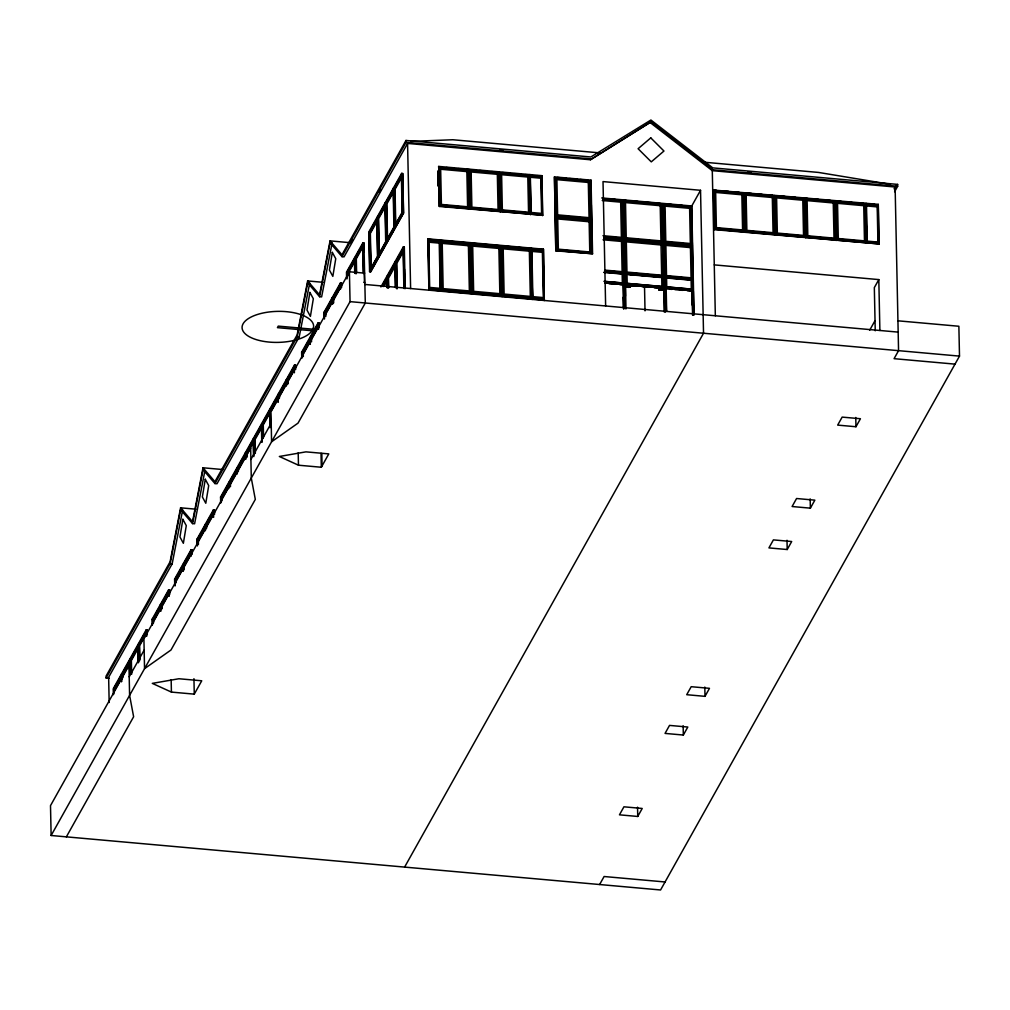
<?xml version="1.0" encoding="UTF-8"?>
<svg xmlns="http://www.w3.org/2000/svg" width="1010" height="1010" viewBox="0 0 1010 1010"><rect width="100%" height="100%" fill="white"/><g stroke="black" fill="none" stroke-linecap="round" stroke-linejoin="round"><path stroke-width="1.5" d="M195.953 509.191L180.588 507.815L170.097 561.762L106.075 676.094L106.113 677.988L109.244 678.265M106.113 677.988L170.134 563.643L180.626 509.709L182.659 509.886M109.168 702.518L108.638 677.268L172.167 563.832L182.368 511.426M222.983 469.562L203.01 467.781L192.519 521.728L180.588 507.815M204.777 471.392L194.589 523.786L192.556 523.609L203.048 469.663L214.966 483.575L216.998 483.752L299.212 336.936L309.704 283.002M322.998 282.308L307.633 280.932L297.142 334.878L214.928 481.682L203.01 467.781M214.966 483.575L297.18 336.759L307.671 282.813L319.602 296.725L321.622 296.902L331.823 244.496M350.028 242.678L330.055 240.885L319.551 294.832L307.633 280.932M319.602 296.725L330.093 242.779L332.126 242.956M894.595 191.748L897.663 186.282L897.612 184.401L712.757 167.875L650.92 120.026L590.863 156.979L405.995 140.466L341.973 254.798L330.055 240.885M330.093 242.779L342.011 256.679L406.033 142.347L405.995 140.466M350.899 242.678L352.427 239.938M379.217 192.102L380.745 189.375M897.663 186.282L712.795 169.768L650.958 121.907L590.408 159.757L407.573 143.42L344.044 256.856L342.011 256.679M147.283 634.507L147.195 629.937L146.197 629.849L113.322 688.58L113.448 694.665M152.308 625.266L152.182 619.168L168.619 589.815L169.604 589.903L169.705 594.461M174.73 585.219L174.604 579.134L191.041 549.768L192.026 549.857L192.127 554.427M197.139 545.185L197.013 539.1L213.464 509.734L214.448 509.823L214.549 514.393M220.685 503.144L220.559 497.059L294.541 364.926L295.526 365.014L295.627 369.584M301.775 358.335L301.636 352.25L318.087 322.884L319.072 322.973L319.173 327.543M324.185 318.289L324.058 312.204L340.496 282.838L341.494 282.926L341.582 287.496M364.66 273.142L349.422 271.778L270.958 411.916L271.589 441.774L298.026 423.127L365.292 303L363.916 242.892L362.918 242.804L346.481 272.17L346.607 278.255M370.178 245.91L370.72 271.791L403.596 213.072L402.624 173.48L401.626 173.392L368.751 232.111L369.572 271.69L370.569 271.778L403.445 213.059L402.775 173.493M377.715 257.878L370.834 270.162L369.837 270.074L369.054 232.704L376.705 219.044L377.69 219.132M377.424 220.748L370.354 233.373L371.099 268.546L378.169 255.934L377.285 218.021L384.924 204.361L385.706 241.743L378.068 255.391L379.053 255.48L386.691 241.832L386.3 223.147M386.287 240.721L385.504 203.338L393.142 189.691L393.925 227.061L386.287 240.721L387.272 240.809L394.923 227.149L393.925 227.061M393.723 188.655L401.361 175.008L402.144 212.378L394.506 226.038L393.723 188.655L394.708 188.744L401.589 176.46M113.726 693.832L113.625 689.161L121.276 675.513L121.402 681.737M121.945 679.149L121.844 674.478L129.495 660.83L129.684 670.173M130.366 673.809L130.075 659.795L137.713 646.148L138.042 661.727M138.648 662.244L138.294 645.112L145.932 631.465L146.033 636.136M152.586 624.433L152.485 619.761L160.136 606.101L161.12 606.189L153.482 619.85L153.545 622.955M160.843 611.303L160.716 605.078L168.354 591.431L169.339 591.519L161.701 605.167L161.764 608.285M175.046 585.952L174.907 579.715L182.557 566.067L183.542 566.155L175.904 579.803L175.967 582.922M183.264 571.269L183.126 565.032L190.776 551.384L190.877 556.055M197.455 545.905L197.329 539.681L204.967 526.033L205.068 530.705M205.649 529.669L205.548 524.998L213.198 511.35L214.183 511.439L206.545 525.086L206.608 528.205M220.963 502.311L220.874 497.64L228.512 483.992L228.614 488.663M229.182 487.628L229.093 482.957L236.731 469.309L236.832 473.98M237.413 472.945L237.312 468.274L244.95 454.626L245.948 454.715L238.297 468.362L238.36 471.481M245.632 458.262L245.531 453.591L253.169 439.943L254.166 440.032L246.516 453.679L246.591 456.798M254.078 454.487L253.75 438.908L261.401 425.26L261.754 442.393M262.297 439.805L261.969 424.238L269.62 410.578L270.604 410.666M270.516 425.122L270.188 409.555L277.838 395.895L277.965 402.131M278.507 399.543L278.406 394.872L286.057 381.224L286.158 385.896M286.726 384.86L286.638 380.189L294.276 366.542L294.402 372.766M302.053 357.502L301.952 352.831L309.603 339.183L310.588 339.272L302.937 352.919L303.013 356.038M310.31 344.372L310.171 338.148L317.822 324.5L317.91 329.172M324.5 319.021L324.374 312.784L332.012 299.137L332.113 303.808M332.694 302.785L332.593 298.114L340.231 284.454L341.228 284.542L333.578 298.202L333.679 302.874M346.922 278.975L346.796 272.75L354.434 259.103L355.432 259.191M355.343 273.647L355.015 258.068L362.653 244.42L363.651 244.508L363.815 252.298M369.736 232.199L377.21 218.854M383.939 206.848L377.955 217.516L376.97 217.428L377.803 257.007L378.788 257.095L378.245 231.227M393.647 189.489L386.173 202.846L385.189 202.757L386.022 242.324L387.007 242.413L386.338 210.446M400.377 177.482L394.405 188.163L393.408 188.075L394.241 227.654L395.226 227.742M114.307 688.668L121.781 675.311M128.51 663.305L122.526 673.986L121.541 673.897L121.692 681.51M138.219 645.958L130.744 659.303L129.76 659.214L129.987 669.87M147.195 629.937L138.963 644.62L137.979 644.531L138.357 662.8M153.23 622.312L153.166 619.256L169.604 589.903M192.026 549.857L175.589 579.222L174.604 579.134M198.074 542.231L198.011 539.188L204.727 527.169M214.448 509.823L206.229 524.506L205.232 524.417L205.371 530.502M227.528 486.466L221.543 497.147L220.559 497.059M235.747 471.784L229.762 482.464L228.778 482.376L228.879 486.934M252.929 441.092L237.994 467.781L236.996 467.693L237.123 473.778M261.161 426.409L254.432 438.416L253.434 438.327L253.826 456.596M269.38 411.726L262.65 423.733L261.666 423.644L262.044 441.913M270.869 409.05L278.343 395.705M286.562 381.022L279.088 394.38L278.103 394.291L278.255 401.892M295.526 365.014L287.307 379.697L286.322 379.608L286.449 385.694M319.072 322.973L302.634 352.338L301.636 352.25M331.772 300.286L325.056 312.292L324.058 312.204M341.494 282.926L333.275 297.609L332.277 297.521L332.404 303.619M347.465 272.258L354.194 260.239M355.697 257.575L363.916 242.892M369.887 232.212L384.419 206.267M386.716 202.177L392.069 192.607M395.125 187.153L400.478 177.583M370.834 270.162L370.051 232.792L376.932 220.496M379.053 255.48L378.27 218.109L385.151 205.825M387.272 240.809L386.489 203.427L393.37 191.143M121.503 676.965L114.622 689.249L113.625 689.161M122.904 677.685L122.841 674.566L129.722 662.282M131.351 673.897L131.06 659.883L137.941 647.599M139.607 660.78L139.279 645.201L146.93 631.553M184.211 569.804L184.123 565.12L191.761 551.473M198.414 544.441L198.314 539.769L205.194 527.485M221.922 500.846L221.859 497.728L228.74 485.444M230.141 486.163L230.078 483.045L236.959 470.761M255.038 453.023L254.747 438.997L262.385 425.349M263.257 438.34L262.966 424.326L269.847 412.029M278.066 397.359L271.185 409.643L270.188 409.555M279.467 398.079L279.404 394.96L286.284 382.676M287.686 383.396L287.623 380.278L294.503 367.993M311.231 341.355L311.168 338.236L318.807 324.589M325.422 315.991L325.359 312.873L333.01 299.225M347.844 275.957L347.781 272.839L354.661 260.555M356.328 273.735L356 258.156L363.651 244.508M385.643 206.065L378.586 218.69L379.318 253.876L386.388 241.251M393.168 192.645L386.805 204.007L387.537 239.193L394.607 226.568M401.387 177.975L395.024 189.325L395.756 224.51L402.826 211.885L402.157 179.767M114.925 689.83L121.995 677.205M123.157 675.147L129.507 663.797M137.726 649.114L131.376 660.464L131.654 674.238M153.785 620.43L160.855 607.805M176.207 580.397L183.277 567.772M184.426 565.714L191.496 553.089M198.629 540.35L205.699 527.725M206.848 525.667L213.918 513.055M222.175 498.309L228.525 486.946M236.757 472.276L230.394 483.626L230.457 486.694M238.612 468.943L245.682 456.331L245.746 459.386M253.901 441.648L246.831 454.273L246.894 457.328M262.12 426.965L255.05 439.59L255.341 453.351M270.339 412.282L263.269 424.907L263.534 437.141M271.488 410.224L278.558 397.599M279.719 395.541L286.07 384.179M294.289 369.508L287.938 380.858L288.002 383.926M310.322 340.875L303.252 353.5L303.316 356.555M333.893 298.783L340.963 286.158M348.097 273.42L355.166 260.807M129.204 676.814L144.152 650.112M250.897 459.474L271.198 423.228M897.928 320.814L958.869 326.255L959.5 356.113L660.578 889.974L51.131 835.497L350.053 301.636L349.422 271.778M369.837 270.074L377.488 256.426L376.705 219.044M369.572 271.69L402.46 212.971L401.626 173.392M402.447 179.767L403.141 212.466L395.491 226.126L394.708 188.744M438.731 166.423L439.299 206.457L542.723 215.244L541.903 175.664L438.731 166.423L439.312 206.444M439.817 167.622L468.148 170.16L439.817 167.622L440.36 205.434L439.868 182.078M66.357 836.861L133.623 716.746L129.596 695.36L128.964 665.502L50.5 805.639L51.131 835.497M380.909 286.941L403.318 246.907L404.316 246.995L405.187 288.633M382.033 286.385L386.628 278.192L387.613 278.28L383.03 286.474M387.423 288.014L387.196 277.169L394.847 263.522L395.327 286.764M395.945 287.294L395.415 262.486L403.066 248.839L404.05 248.927L404.215 256.679M382.638 285.704L385.631 280.363M387.865 276.361L394.594 264.342M396.097 261.678L404.316 246.995M388.421 288.102L388.194 277.258L395.074 264.974M396.968 288.923L396.412 262.575L404.05 248.927M383.825 286.524L387.348 280.212M395.579 265.529L388.509 278.154L388.698 287.509M428.063 238.852L428.897 290.173L428.063 238.852L543.43 249.167L544.264 300.488L543.43 249.167M434.956 289.302L429.288 288.797L428.278 240.733L439.855 241.314L440.625 289.807L439.855 241.314M468.956 169.579L469.789 209.158M470.294 170.349L498.624 172.874L470.294 170.349L470.824 208.161L475.306 208.565M440.019 240.38L441.08 291.259M441.635 266.678L441.357 241.441L469.701 243.978L470.458 292.471L469.701 243.978M194.273 694.135L201.748 680.79L178.896 678.745L152.308 683.379L171.422 692.09L194.273 694.135L193.945 678.682M321.319 467.251L328.793 453.894L305.942 451.861L279.353 456.482L298.468 465.206L321.319 467.251L321.029 453.338M468.148 170.16L468.69 207.972L467.908 170.589M429.288 288.797L428.53 240.304M499.432 172.306L500.253 211.885M501.238 207.77L500.758 173.076L529.101 175.601L529.884 212.984L525.162 213.022M446.597 290.337L442.127 289.933L441.357 241.441M470.496 243.094L471.556 293.973M471.948 261.653L471.834 244.167L500.165 246.692L501.175 294.756L496.466 294.794M498.624 172.874L499.167 210.699L498.384 173.316M501.301 210.888L500.758 173.076M529.631 213.413L529.101 175.601M471.834 244.167L472.604 292.66L472.175 272.498M500.935 295.185L500.165 246.692M500.973 245.809L502.033 296.7M542.484 215.673L541.903 175.664M541.246 177.154L529.922 176.144L541.246 177.154L542.029 214.537L536.361 214.032M502.223 255.075L502.311 246.882L530.641 249.419L531.412 297.912L530.641 249.419M530.705 213.527L542.282 214.107L541.486 176.725M530.301 214.587L529.707 174.578L530.073 203.932M530.73 214.612L530.136 174.604L530.502 204.184M554.452 176.889L555.816 250.833L592.567 253.762L591.027 180.159L554.452 176.889L555.816 250.833M555.841 190.903L555.765 178.101L589.764 181.143L590.358 218.892L589.764 181.143M502.311 246.882L503.068 295.375L502.488 267.473M531.008 248.511L532.068 299.402L531.361 265.466M531.437 248.536L532.51 299.427L531.752 263.913M531.538 253.156L531.702 249.533L543.039 250.543L543.797 299.036L543.039 250.543M555.096 216.834L591.671 220.104M565.638 216.683L556.358 215.85L555.765 178.101M556.826 237.767L556.586 217.567L590.585 220.597L591.267 252.702L583.351 252.348M590.408 159.757L650.958 121.907M591.027 180.159L591.153 195.725M580.258 252.071L557.078 250L556.586 217.567M591.077 253.043L590.585 220.597M619.307 238.259L622.425 238.537L621.832 200.826L603.084 199.147M622.627 200.144L625.089 308.517M624.496 221.619L624.256 201.041L661.79 204.399L662.396 242.11L661.79 204.399M622.425 238.537L621.832 200.826M620.026 272.41L623.145 272.687L622.665 240.254L603.904 238.575M624.256 201.041L624.849 238.751L624.685 230.974M625.506 269.847L625.076 240.468L662.623 243.827L663.292 275.932L655.288 275.566M623.145 272.687L622.665 240.254M623.359 273.508L623.372 283.368L623.359 273.508L604.611 271.829L624.357 273.319M663.002 203.755L665.464 312.166M625.076 240.468L625.569 272.902L628.687 273.18M664.214 204.613L690.777 206.987L664.214 204.613L664.807 242.324L671.057 242.892M604.914 282.472L623.372 284.126L622.905 284.959L619.837 284.681M625.152 284.883L664.075 287.762L664.555 310.827M663.317 277.081L663.33 286.941L663.317 277.081L625.771 273.723L625.783 283.583L625.708 279.505M630.227 285.338L658.735 287.762M663.103 276.26L662.623 243.827M664.921 247.425L665.034 244.041L691.597 246.415L692.279 278.52L688.959 278.571M692.178 235.242L691.572 206.318L700.536 190.297L603.02 181.585L605.634 305.967M650.465 122.803L712.29 170.652L712.795 169.768M658.672 287.875L663.886 288.09L664.315 312.128M713.477 190.057L878.258 204.348L879.091 243.928L714.297 229.636L713.477 190.057L716.519 190.334M673.342 277.169L665.527 276.475L665.034 244.041M663.86 290.123L658.709 289.782L663.785 290.236M665.742 277.295L665.754 287.156L665.742 277.295L692.304 279.669L692.317 289.529L692.304 279.669M714.802 190.814L715.345 228.626L714.802 190.814L743.145 193.352L743.676 231.164L743.145 193.352M664.075 287.762L663.86 300.892M664.946 287.017L660.098 286.928M692.835 314.931L692.317 290.337L666.158 288.002L692.065 290.792L692.582 315.158M686.686 244.281L691.56 244.369L690.777 206.987M692.09 278.848L691.597 246.415M692.406 245.897L604.094 237.653M714.297 229.636L713.716 189.627M745.62 222.011L745.279 193.541L773.609 196.079L774.152 233.891L773.609 196.079M692.14 305.007L692.317 290.337M693.327 289.946L604.624 281.689M744.774 232.363L743.941 192.784L751.566 193.465M745.279 193.541L745.822 231.353L750.291 231.757M774.417 195.511L775.251 235.077M775.933 216.948L775.756 196.268L804.086 198.793L804.869 236.176L800.147 236.214M404.606 867.098L703.528 333.237L700.536 190.297M775.756 196.268L776.286 234.08L776.198 229.409M804.629 236.618L804.086 198.793M804.894 198.225L805.715 237.805M806.245 211.885L806.22 198.995L834.563 201.52L835.093 239.332L834.563 201.52M806.22 198.995L806.763 236.807L806.472 222.781M836.545 206.823L836.697 201.71L865.027 204.247L865.57 242.059L865.027 204.247M836.192 240.531L835.358 200.952L841.456 201.495M841.709 239.925L837.239 239.522L836.697 201.71M865.822 203.692L866.656 243.271M866.517 204.386L877.854 205.409L866.517 204.386L867.06 242.211M878.258 204.348L878.839 244.357M894.103 188.832L895.63 186.105M896.097 187.128L897.612 184.401M877.854 205.409L878.397 243.221L877.614 205.838M714.272 264.885L878.814 279.593L874.332 287.61L875.241 330.788M869.686 330.194L875.039 320.637M599.624 884.52L604.106 876.516L665.06 881.97M637.739 816.459L642.221 808.454L623.94 806.813L619.458 814.83L637.739 816.459L637.55 807.179M683.328 735.04L687.81 727.036L669.529 725.407L665.047 733.411L683.328 735.04L683.139 725.773M705.005 696.344L709.487 688.328L691.206 686.699L686.712 694.703L705.005 696.344L704.803 687.065M787.207 549.528L791.688 541.524L773.408 539.883L768.926 547.9L787.207 549.528L787.005 540.262M810.373 508.156L814.855 500.152L796.574 498.511L792.092 506.528L810.373 508.156L810.172 498.877M855.962 426.738L860.444 418.733L842.163 417.105L837.669 425.109L855.962 426.738L855.76 417.471M410.653 141.413L452.821 139.746L599.978 152.901M704.197 162.219L818.491 172.432L890.492 184.35M499.723 149.77L502.854 150.048M748.195 171.978L751.326 172.268M406.033 142.347L590.9 158.873M712.29 170.652L895.125 187.001L898.559 350.672L894.077 358.676L955.018 364.13M721.089 190.739L728.702 191.42M733.273 191.824L739.37 192.367M756.136 193.869L762.222 194.412M766.792 194.829L772.89 195.372M777.46 195.776L785.086 196.458M789.656 196.862L795.741 197.417M800.311 197.821L807.937 198.503M812.507 198.907L818.605 199.45M823.175 199.866L830.788 200.548M846.026 201.912L852.124 202.454M856.695 202.858L864.308 203.54M867.35 203.818L874.963 204.5M714.562 191.256L742.893 193.781M745.039 193.97L773.37 196.508M775.503 196.698L803.846 199.235M805.98 199.424L834.311 201.962M836.457 202.151L864.787 204.677M438.479 166.877L441.597 167.155M446.104 167.546L453.717 168.228M458.287 168.632L464.385 169.175M466.62 169.39L476 170.223M479.624 170.538L487.237 171.22M491.63 171.624L497.905 172.167M502.475 172.584L510.088 173.266M514.658 173.669L521.337 174.275M525.326 174.629L532.51 175.273M536.966 175.677L541.65 176.093M557.318 177.495L566.458 178.316M569.501 178.581L577.127 179.262M580.169 179.54L587.795 180.222M866.731 205.964L877.21 206.898L877.942 242.084L867.464 241.137M500.518 173.505L528.849 176.03M555.576 178.442L589.575 181.472M601.758 197.935L691.762 205.977L694.034 314.716M607.591 198.806L615.557 199.513M618.12 199.753L626.415 200.485M629.52 200.763L638.156 201.533M640.378 201.735L660.54 203.54M663.646 203.818L672.029 204.563M674.503 204.79L682.545 205.51M685.55 205.775L691.572 206.318M602.894 199.488L621.642 201.154M624.066 201.381L661.613 204.727M602.25 200.523L620.67 202.164L621.402 237.35L602.983 235.709M715.585 228.197L743.928 230.734M746.062 230.924L774.392 233.449M776.538 233.651L804.869 236.176M807.003 236.365L835.346 238.903M837.479 239.092L865.81 241.63M867.3 241.769L878.637 242.779M721.317 229.169L728.765 229.825M733.247 230.23L739.206 230.76M754.76 232.161L762.222 232.818M766.691 233.222L772.663 233.752M777.788 234.206L785.237 234.875M789.719 235.28L795.678 235.81M811.232 237.198L818.693 237.868M823.163 238.272L829.134 238.802M846.178 240.329L852.15 240.86M856.619 241.264L864.08 241.92M868.474 242.337L875.556 242.968M714.537 229.207L879.091 243.928M440.6 205.005L468.93 207.53M471.077 207.732L499.407 210.257M501.541 210.446L529.884 212.984M556.548 215.521L590.547 218.551M446.319 205.964L452.291 206.507M456.76 206.898L464.221 207.568M479.775 208.956L487.237 209.625M491.706 210.03L497.677 210.56M502.791 211.014L508.762 211.544M513.231 211.948L520.693 212.618M568.718 216.961L576.457 217.642M579.538 217.92L587.264 218.614M439.552 206.002L542.723 215.244M574.905 218.602L577.96 218.88M556.409 217.895L590.408 220.938M385.504 203.338L386.489 203.427M402.144 212.378L403.141 212.466M402.46 212.971L403.445 213.059M603.866 236.529L622.615 238.208M625.038 238.423L662.573 241.781M664.997 241.996L691.56 244.369M606.808 237.148L614.623 237.842M629.546 239.181L637.361 239.875M640.491 240.153L648.319 240.847M651.437 241.137L659.265 241.832M675.753 243.309L682.003 243.864M377.285 218.021L378.27 218.109M603.727 238.903L622.476 240.582M624.887 240.797L662.434 244.155M664.858 244.369L691.421 246.743M603.071 239.787L621.491 241.441L622.122 271.652L605.242 270.15M369.054 232.704L370.051 232.792M557.267 249.672L591.267 252.702M556.005 250.493L592.567 253.762M427.823 239.282L434.06 239.85M438.744 240.266L446.117 240.91M449.652 241.239L457.454 241.933M461.355 242.274L468.968 242.956M473.034 243.322L479.636 243.902M483.954 244.306L490.305 244.862M494.862 245.278L502.664 245.973M505.783 246.251L513.572 246.945M518.244 247.374L525.339 247.993M529.164 248.346L535.578 248.914M540.072 249.318L543.191 249.596M428.278 240.733L439.615 241.756M441.117 241.87L469.461 244.407M471.594 244.597L499.925 247.134M502.071 247.324L530.401 249.849M531.462 249.962L542.799 250.972M385.706 241.743L386.691 241.832M604.586 270.68L623.334 272.359M625.745 272.574L663.292 275.932M665.716 276.147L692.279 278.52M609.081 271.438L616.895 272.132M633.384 273.609L639.646 274.164M644.342 274.581L652.157 275.288M676.46 277.46L685.841 278.293M604.801 271.576L693.302 279.555L625.594 274.064L663.128 277.422M604.422 272.17L623.17 273.849M665.552 277.636L692.115 280.01M603.753 272.384L622.173 274.038L622.362 283.002L603.942 281.348M377.488 256.426L378.472 256.515M355.015 258.068L356 258.156M395.415 262.486L396.412 262.575M604.801 281.361L623.561 283.027M625.973 283.242L663.519 286.6M665.931 286.815L692.494 289.188M604.826 281.992L609.346 282.396M613.853 282.8L621.365 283.469M625.935 283.873L632.146 284.429M638.358 284.984L643.016 285.401M649.228 285.956L655.439 286.512M670.766 287.888L676.788 288.469M682.798 288.961L688.807 289.542M604.662 282.926L623.12 284.58L623.637 308.946M609.055 283.722L615.216 284.277M631.174 285.704L637.361 286.247M641.981 286.663L648.167 287.219M654.341 287.774L660.515 288.317M665.691 288.835L671.852 289.378M674.933 289.655L682.621 290.35M687.242 290.754L691.85 291.17M630.341 287.118C617.148 284.328 633.043 290.337 630.366 285.085L625.291 284.631L625.455 296.107M346.796 272.75L347.781 272.839M387.196 277.169L388.194 277.258M363.751 282.383L364.736 282.472M429.528 288.368L440.865 289.378M442.367 289.504L470.71 292.029M472.844 292.218L501.175 294.756M503.321 294.945L531.651 297.483M544.049 298.594L532.472 298.026L536.714 298.404M452.568 290.867L458.527 291.398M463.009 291.802L468.968 292.332M474.094 292.786L481.543 293.455M486.025 293.859L491.984 294.39M509.04 295.917L514.999 296.448M519.481 296.852L525.44 297.382M429.136 289.744L544.504 300.046M364.9 284.454L898.168 332.113M332.593 298.114L333.578 298.202M350.053 301.636L959.5 356.113M324.374 312.784L325.359 312.873M312.898 329.209L278.268 326.116L277.422 327.644L312.039 330.737M310.853 337.656L309.868 337.567L309.994 343.652M297.18 336.759L299.212 336.936M310.171 338.148L311.168 338.236M301.952 352.831L302.937 352.919M286.638 380.189L287.623 380.278M278.406 394.872L279.404 394.96M261.969 424.238L262.966 424.326M253.75 438.908L254.747 438.997M246.213 453.099L245.215 453.01L245.342 459.095M245.531 453.591L246.516 453.679M237.312 468.274L238.297 468.362M229.093 482.957L230.078 483.045M220.874 497.64L221.859 497.728M205.548 524.998L206.545 525.086M197.013 539.1L198.011 539.188M197.329 539.681L198.314 539.769M170.134 563.643L172.167 563.832M183.126 565.032L184.123 565.12M174.907 579.715L175.904 579.803M161.385 604.586L160.401 604.498L160.527 610.583M160.716 605.078L161.701 605.167M152.182 619.168L153.166 619.256M152.485 619.761L153.482 619.85M138.294 645.112L139.279 645.201M130.075 659.795L131.06 659.883M121.844 674.478L122.841 674.566M180.626 509.709L192.556 523.609M878.814 279.593L879.887 330.485M866.075 203.25L866.896 242.829M866.088 215.85L866.403 231.088M836.785 217.718L837.239 239.522M712.252 168.771L715.332 315.776M692.33 242.526L693.188 283.469M693.352 291.334L693.845 315.057M693.365 306.144L693.529 313.984M690.587 207.328L691.37 244.698M666.158 288.002L666.65 311.055M666.095 297.584L666.385 311.295M664.062 206.507L664.807 242.324M665.072 255.075L665.527 276.475M665.022 299.894L665.085 303.088M658.81 287.635L658.709 289.782M644.519 286.486L645.024 310.853M625.468 284.315L625.985 308.909M623.372 284.126L623.89 308.719M623.17 297.256L623.397 308.025M591.342 204.866L592.188 244.824M556.005 198.705L556.358 215.85M557.015 246.945L557.078 250M531.033 250.051L531.096 253.131M470.142 175.45L470.824 208.161M441.862 277.535L442.127 289.933M438.34 171.864L438.618 185.562M438.062 170.778L438.378 185.991M437.898 171.473L438.188 185.486M437.822 179.692L437.949 185.916M407.573 143.42L410.615 288.544M404.48 269.077L404.871 287.686M403.924 257.095L403.798 250.846L396.728 263.471L397.246 288.431M404.189 269.569L404.581 288.292M403.318 246.907L404.189 288.544M403.066 248.839L403.874 287.598M396.412 277.093L396.64 287.888M394.493 192.721L395.137 223.172M394.392 202.227L394.822 222.478M395.099 261.59L395.655 287.8M387.903 277.901L388.067 285.603M387.676 281.386L387.777 286.032M385.997 222.894L386.325 238.196M386.88 276.273L387.108 287.067M386.628 278.192L386.817 287.496M378.22 244.054L378.409 253.396M369.925 233.739L370.013 238.309M369.774 233.727L369.862 238.297M370.115 250.467L370.569 271.778M364.067 264.759L364.433 281.891M363.512 252.235L363.385 246.124L356.315 258.737L356.606 272.511M363.764 264.481L363.953 273.659M362.918 242.804L363.562 273.255M362.653 244.42L363.247 272.447M354.699 257.487L355.015 272.713M354.434 259.103L354.725 273.117M340.496 282.838L340.635 288.936M340.231 284.454L340.332 289.125M332.808 303.896L332.745 300.841L325.674 313.466L325.738 316.521M321.811 453.541L322.064 465.913M318.605 329.26L318.541 326.205L311.471 338.817L311.534 341.885M318.087 322.884L318.213 328.97M309.603 339.183L309.691 343.855M298.202 452.834L298.468 465.206M294.541 364.926L294.642 369.496M269.885 408.962L270.225 425.715M269.62 410.578L269.973 427.71M262.676 425.26L262.815 431.346M262.448 428.467L262.512 431.586M254.457 439.943L254.747 453.641M254.23 443.15L254.419 452.493M253.169 439.943L253.497 455.523M244.95 454.626L245.051 459.298M213.464 509.734L213.615 517.347M213.198 511.35L213.287 516.022M191.041 549.768L191.168 555.866M183.87 567.582L183.807 564.539L182.823 564.451L182.949 570.536M182.557 566.067L182.646 570.738M171.157 679.73L171.422 692.09M169.137 596.19L169.074 593.122L162.017 605.747L162.08 608.803M168.619 589.815L168.746 595.9M168.354 591.431L168.455 596.102M160.136 606.101L160.237 610.785M146.728 636.224L146.665 633.169L139.595 645.794L139.885 659.555M146.197 629.849L146.324 635.934M139.064 649.19L139.254 658.318M138.837 652.46L138.963 658.697M130.845 663.873L131.035 673.001M182.861 519.304L179.944 536.966L183.365 543.292L186.282 525.642L182.861 519.304M205.282 479.27L202.366 496.92L205.787 503.258L208.704 485.595L205.282 479.27M309.906 292.42L306.989 310.07L310.411 316.408L313.327 298.745L309.906 292.42M332.328 252.386L329.399 270.036L332.833 276.374L335.749 258.712L332.328 252.386M313.403 327.972L311.168 331.937A35.779 15.516 -1.2 0 1 251.995 338.047A35.779 15.516 -1.2 0 1 266.362 312.38A35.779 15.516 -1.2 0 1 313.403 327.972M250.669 448.162L143.912 638.812L144.544 668.67L170.98 650.011L255.315 499.407L251.288 478.02L250.669 448.162M650.781 137.878L638.093 148.722L651.273 161.865L663.961 151.033L650.781 137.878M741.858 194.791L715.661 192.443L716.393 227.629L742.59 229.964L741.858 194.791M772.322 197.518L746.125 195.17L746.87 230.356L773.067 232.691L772.322 197.518M802.798 200.232L776.602 197.897L777.334 233.07L803.531 235.418L802.798 200.232M833.263 202.959L807.078 200.624L807.811 235.797L834.008 238.145L833.263 202.959M863.739 205.686L837.542 203.338L838.287 238.524L864.472 240.86L863.739 205.686M466.86 171.599L440.663 169.251L441.408 204.437L467.605 206.772L466.86 171.599M497.337 174.313L471.14 171.978L471.872 207.151L498.069 209.499L497.337 174.313M527.801 177.04L501.616 174.705L502.349 209.878L528.546 212.226L527.801 177.04M540.842 178.214L530.364 177.28L531.108 212.466L541.587 213.4L540.842 178.214M588.312 182.457L556.889 179.654L557.621 214.865L589.057 217.668L588.312 182.457M660.212 205.699L625.506 202.606L626.238 237.779L660.957 240.885L660.212 205.699M689.615 208.338L665.047 206.141L665.792 241.314L690.348 243.511L689.615 208.338M589.146 221.758L557.709 218.955L558.341 249.167L589.777 251.982L589.146 221.758M661.032 244.975L626.326 241.87L626.957 272.081L661.676 275.187L661.032 244.975M690.436 247.601L665.88 245.405L666.512 275.616L691.067 277.813L690.436 247.601M439.224 243.132L428.745 242.185L429.692 287.421L440.171 288.355L439.224 243.132M468.413 245.72L442.216 243.385L443.163 288.62L469.36 290.956L468.413 245.72M498.889 248.447L472.693 246.112L473.639 291.334L499.836 293.683L498.889 248.447M529.354 251.174L503.169 248.826L504.116 294.061L530.313 296.41L529.354 251.174M542.395 252.348L531.916 251.414L532.863 296.65L543.342 297.584L542.395 252.348M661.727 277.573L627.008 274.467L627.197 283.431L661.903 286.537L661.727 277.573M691.118 280.199L666.562 278.002L666.751 286.966L691.307 289.163L691.118 280.199"/></g></svg>
